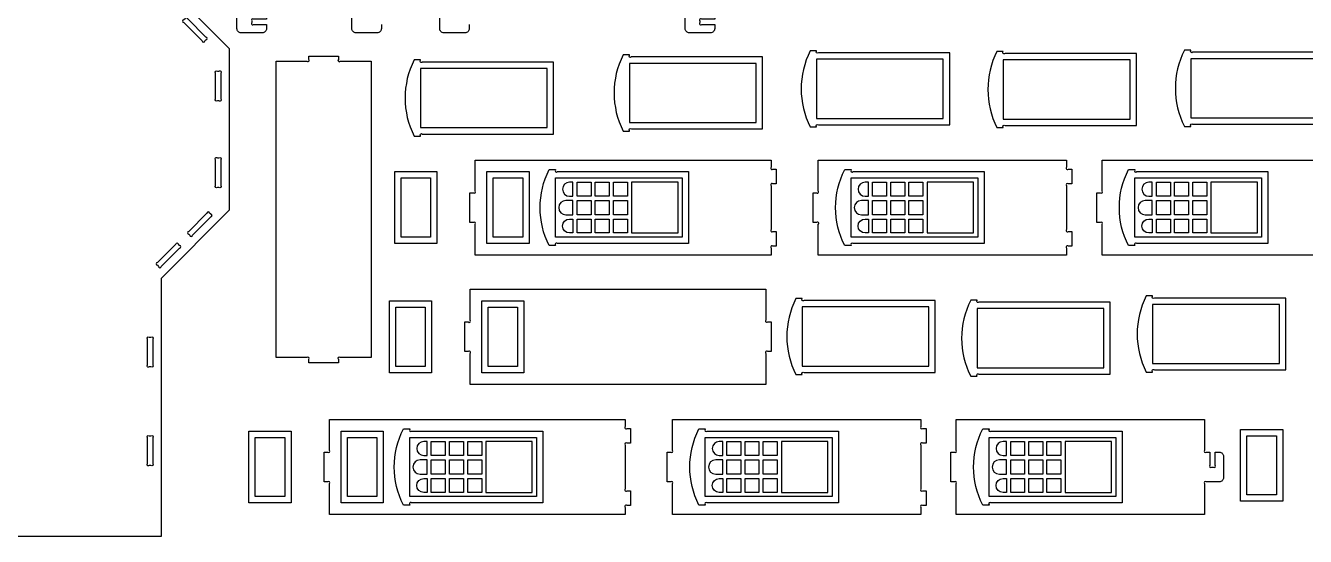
# Model space of a CAD drawing. Extents: x -1973 to 2178, y -1696 to 1934.
# Drawn here: x -930 to 524, y -1696 to -1117 of the extents above; entities that cross this region are included whole.
import ezdxf

# ---------------------------------------------------------------- set-up
doc = ezdxf.new("R2010")
doc.units = 0
doc.header["$MEASUREMENT"] = 0
doc.layers.get('0').update_dxf_attribs({"linetype": 'CONTINUOUS'})

msp = doc.modelspace()

# ---------------------------------------------------------------- linework, layer by layer
for points in [[(-646.2, -1103.3), (-654.3, -1103.3, 1), (-656.4, -1105.4), (-656.4, -1109.3), (-671.1, -1109.3, 1), (-673.2, -1111.4), (-673.2, -1113.2, 1), (-671.1, -1115.3), (-656.4, -1115.3), (-656.4, -1120.1, -0.414214), (-661.2, -1124.9), (-685.2, -1124.9, -0.414214), (-690, -1120.1), (-690, -1105.4, 1), (-692.1, -1103.3), (-700.2, -1103.3), (-700.2, -496.1), (-683.3, -505.8, 1), (-680.4, -505.1), (-678.5, -501.7), (-661.9, -511.3), (-663.8, -514.7, 1), (-663, -517.6), (-646.2, -527.3)], [(-158.8, -501.7), (-156.8, -505.1, 1), (-153.9, -505.8), (-137.1, -496.1), (-137.1, -1103.3), (-145.2, -1103.3, 1), (-147.3, -1105.4), (-147.3, -1109.3), (-162, -1109.3, 1), (-164.1, -1111.4), (-164.1, -1113.2, 1), (-162, -1115.3), (-147.3, -1115.3), (-147.3, -1120.1, -0.414214), (-152.1, -1124.9), (-176.1, -1124.9, -0.414214), (-180.9, -1120.1), (-180.9, -1105.4, 1), (-183, -1103.3), (-191.1, -1103.3), (-191.1, -527.3), (-174.2, -517.6, 1), (-173.5, -514.7), (-175.4, -511.3)], [(-750.2, -1113.2), (-729.4, -1134, 1), (-726.4, -1134), (-725.2, -1132.7, 1), (-725.2, -1129.7), (-745.9, -1109, 1), (-748.9, -1109), (-750.2, -1110.2, 1)], [(-31.6, -1231.7), (-31.6, -1231.4, -1), (-29.5, -1229.3), (119.6, -1229.3), (119.6, -1147.7), (-29.5, -1147.7, -1), (-31.6, -1145.6), (-31.6, -1145.3), (-38.8, -1145.3, 0.238913), (-38.8, -1231.7)], [(180.5, -1232.4), (180.5, -1232.1, -1), (182.6, -1230), (331.7, -1230), (331.7, -1148.4), (182.6, -1148.4, -1), (180.5, -1146.2), (180.5, -1146), (173.3, -1146, 0.238913), (173.3, -1232.4)], [(393.5, -1231), (393.5, -1230.7, -1), (395.6, -1228.6), (544.7, -1228.6), (544.7, -1147), (395.6, -1147, -1), (393.5, -1144.9), (393.5, -1144.6), (386.3, -1144.6, 0.238913), (386.3, -1231)], [(-537.6, -1493.2), (-572.7, -1493.2, 1), (-574.8, -1495.4), (-574.8, -1499.2), (-608.4, -1499.2), (-608.4, -1496.2), (-608.4, -1495.4, 1), (-610.5, -1493.2), (-645.6, -1493.2), (-645.6, -1157.2), (-610.5, -1157.2, 1), (-608.4, -1155.1), (-608.4, -1151.2), (-574.8, -1151.2), (-574.8, -1155.1, 1), (-572.7, -1157.2), (-537.6, -1157.2)], [(-481.5, -1242.1), (-481.5, -1241.8, -1), (-479.4, -1239.7), (-330.3, -1239.7), (-330.3, -1158.1), (-479.4, -1158.1, -1), (-481.5, -1155.9), (-481.5, -1155.7), (-488.7, -1155.7, 0.238913), (-488.7, -1242.1)], [(-244.1, -1236.3), (-244.1, -1236, -1), (-241.9, -1233.9), (-92.9, -1233.9), (-92.9, -1152.3), (-241.9, -1152.3, -1), (-244.1, -1150.2), (-244.1, -1149.9), (-251.3, -1149.9, 0.238913), (-251.3, -1236.3)], [(-708.3, -1170.5), (-708.3, -1199.9, -1), (-710.4, -1202), (-712.1, -1202, -1), (-714.3, -1199.9), (-714.3, -1170.5, -1), (-712.1, -1168.4), (-710.4, -1168.4, -1)], [(-708.3, -1268.9), (-708.3, -1298.3, -1), (-710.4, -1300.4), (-712.1, -1300.4, -1), (-714.3, -1298.3), (-714.3, -1268.9, -1), (-712.1, -1266.8), (-710.4, -1266.8, -1)], [(-419.3, -1377.2), (-419.3, -1342.2, 1), (-421.4, -1340), (-425.3, -1340), (-425.3, -1306.4), (-422.3, -1306.4), (-421.4, -1306.4, 1), (-419.3, -1304.3), (-419.3, -1269.3), (-83.3, -1269.3), (-83.3, -1277.3, 1), (-81.2, -1279.5), (-77.3, -1279.5), (-77.3, -1296.3), (-81.2, -1296.3, 1), (-83.3, -1298.4), (-83.3, -1348.1, 1), (-81.2, -1350.2), (-77.3, -1350.2), (-77.3, -1367), (-81.2, -1367, 1), (-83.3, -1369.2), (-83.3, -1377.2)], [(-29.6, -1377.2), (-29.6, -1342.2, 1), (-31.7, -1340), (-35.6, -1340), (-35.6, -1306.4), (-32.6, -1306.4), (-31.7, -1306.4, 1), (-29.6, -1304.3), (-29.6, -1269.3), (252.4, -1269.3), (252.4, -1277.3, 1), (254.6, -1279.5), (258.4, -1279.5), (258.4, -1296.3), (254.6, -1296.3, 1), (252.4, -1298.4), (252.4, -1348.1, 1), (254.6, -1350.2), (258.4, -1350.2), (258.4, -1367), (254.6, -1367, 1), (252.4, -1369.2), (252.4, -1377.2)], [(286.7, -1306.4), (290.6, -1306.4, 1), (292.7, -1304.3), (292.7, -1269.3), (574.7, -1269.3), (574.7, -1304.3, 1), (576.9, -1306.4), (580.7, -1306.4), (580.7, -1321.1, 1), (582.9, -1323.2), (584.6, -1323.2, 1), (586.7, -1321.1), (586.7, -1306.4), (591.5, -1306.4, -0.414214), (596.3, -1311.2), (596.3, -1335.2, -0.414214), (591.5, -1340), (576.9, -1340, 1), (574.7, -1342.2), (574.7, -1377.2), (292.7, -1377.2), (292.7, -1342.2, 1), (290.6, -1340), (286.7, -1340)], [(-328.1, -1280), (-328.1, -1280.3, 1), (-326, -1282.4), (-176.9, -1282.4), (-176.9, -1364), (-326, -1364, 1), (-328.1, -1366.2), (-328.1, -1366.4), (-335.3, -1366.4, -0.238913), (-335.3, -1280)], [(7.6, -1280), (7.6, -1280.3, 1), (9.8, -1282.4), (158.8, -1282.4), (158.8, -1364), (9.8, -1364, 1), (7.6, -1366.2), (7.6, -1366.4), (0.4, -1366.4, -0.238913), (0.4, -1280)], [(329.9, -1280), (329.9, -1280.3, 1), (332.1, -1282.4), (481.1, -1282.4), (481.1, -1364), (332.1, -1364, 1), (329.9, -1366.2), (329.9, -1366.4), (322.7, -1366.4, -0.238913), (322.7, -1280)], [(-312.2, -1310.3), (-308.4, -1310.3), (-308.4, -1294.4), (-312.2, -1294.4, 1)], [(23.5, -1310.3), (27.3, -1310.3), (27.3, -1294.4), (23.5, -1294.4, 1)], [(345.8, -1310.3), (349.7, -1310.3), (349.7, -1294.4), (345.8, -1294.4, 1)], [(-308.4, -1315.1), (-316.3, -1315.1, 1), (-316.3, -1331.4), (-308.4, -1331.4)], [(27.3, -1315.1), (19.4, -1315.1, 1), (19.4, -1331.4), (27.3, -1331.4)], [(349.7, -1315.1), (341.7, -1315.1, 1), (341.7, -1331.4), (349.7, -1331.4)], [(-724, -1329.4), (-744.8, -1350.2, 1), (-744.8, -1353.2), (-743.5, -1354.4, 1), (-740.5, -1354.4), (-719.8, -1333.7, 1), (-719.8, -1330.7), (-721, -1329.4, 1)], [(-312.2, -1336.2), (-308.4, -1336.2), (-308.4, -1352), (-312.2, -1352, -1)], [(23.5, -1336.2), (27.3, -1336.2), (27.3, -1352), (23.5, -1352, -1)], [(345.8, -1336.2), (349.7, -1336.2), (349.7, -1352), (345.8, -1352, -1)], [(-759.5, -1364.9), (-780.2, -1385.6, 1), (-780.2, -1388.6), (-779, -1389.9, 1), (-776, -1389.9), (-755.2, -1369.1, 1), (-755.2, -1366.1), (-756.5, -1364.9, 1)], [(-425.2, -1523.8), (-425.2, -1488.7, 1), (-427.3, -1486.6), (-431.2, -1486.6), (-431.2, -1453), (-428.2, -1453), (-427.3, -1453, 1), (-425.2, -1450.9), (-425.2, -1415.8), (-89.2, -1415.8), (-89.2, -1450.9, 1), (-87.1, -1453), (-83.2, -1453), (-83.2, -1486.6), (-87.1, -1486.6, 1), (-89.2, -1488.7), (-89.2, -1523.8)], [(350.1, -1509.9), (350.1, -1509.6, -1), (352.2, -1507.5), (501.3, -1507.5), (501.3, -1425.9), (352.2, -1425.9, -1), (350.1, -1423.7), (350.1, -1423.5), (342.9, -1423.5, 0.238913), (342.9, -1509.9)], [(-47.9, -1512.8), (-47.9, -1512.5, -1), (-45.8, -1510.4), (103.3, -1510.4), (103.3, -1428.8), (-45.8, -1428.8, -1), (-47.9, -1426.7), (-47.9, -1426.4), (-55.1, -1426.4, 0.238913), (-55.1, -1512.8)], [(150.7, -1514.7), (150.7, -1514.4, -1), (152.8, -1512.3), (301.9, -1512.3), (301.9, -1430.7), (152.8, -1430.7, -1), (150.7, -1428.5), (150.7, -1428.3), (143.5, -1428.3, 0.238913), (143.5, -1514.7)], [(-785.7, -1472.5), (-785.7, -1501.9, -1), (-787.8, -1504), (-789.6, -1504, -1), (-791.7, -1501.9), (-791.7, -1472.5, -1), (-789.6, -1470.4), (-787.8, -1470.4, -1)], [(-584.9, -1671.6), (-584.9, -1636.5, 1), (-587, -1634.4), (-590.9, -1634.4), (-590.9, -1600.8), (-587.9, -1600.8), (-587, -1600.8, 1), (-584.9, -1598.7), (-584.9, -1563.6), (-248.9, -1563.6), (-248.9, -1571.7, 1), (-246.8, -1573.8), (-242.9, -1573.8), (-242.9, -1590.6), (-246.8, -1590.6, 1), (-248.9, -1592.7), (-248.9, -1642.5, 1), (-246.8, -1644.6), (-242.9, -1644.6), (-242.9, -1661.4), (-246.8, -1661.4, 1), (-248.9, -1663.5), (-248.9, -1671.6)], [(-195.2, -1671.6), (-195.2, -1636.5, 1), (-197.3, -1634.4), (-201.2, -1634.4), (-201.2, -1600.8), (-198.2, -1600.8), (-197.3, -1600.8, 1), (-195.2, -1598.7), (-195.2, -1563.6), (86.8, -1563.6), (86.8, -1571.7, 1), (89, -1573.8), (92.8, -1573.8), (92.8, -1590.6), (89, -1590.6, 1), (86.8, -1592.7), (86.8, -1642.5, 1), (89, -1644.6), (92.8, -1644.6), (92.8, -1661.4), (89, -1661.4, 1), (86.8, -1663.5), (86.8, -1671.6)], [(121.1, -1600.8), (125, -1600.8, 1), (127.1, -1598.7), (127.1, -1563.6), (409.1, -1563.6), (409.1, -1598.7, 1), (411.3, -1600.8), (415.1, -1600.8), (415.1, -1615.5, 1), (417.3, -1617.6), (419, -1617.6, 1), (421.1, -1615.5), (421.1, -1600.8), (425.9, -1600.8, -0.414214), (430.7, -1605.6), (430.7, -1629.6, -0.414214), (425.9, -1634.4), (411.3, -1634.4, 1), (409.1, -1636.5), (409.1, -1671.6), (127.1, -1671.6), (127.1, -1636.5, 1), (125, -1634.4), (121.1, -1634.4)], [(-785.7, -1584.5), (-785.7, -1613.9, -1), (-787.8, -1616), (-789.6, -1616, -1), (-791.7, -1613.9), (-791.7, -1584.5, -1), (-789.6, -1582.4), (-787.8, -1582.4, -1)], [(-493.7, -1574.4), (-493.7, -1574.7, 1), (-491.6, -1576.8), (-342.5, -1576.8), (-342.5, -1658.4), (-491.6, -1658.4, 1), (-493.7, -1660.5), (-493.7, -1660.8), (-500.9, -1660.8, -0.238913), (-500.9, -1574.4)], [(-158, -1574.4), (-158, -1574.7, 1), (-155.8, -1576.8), (-6.8, -1576.8), (-6.8, -1658.4), (-155.8, -1658.4, 1), (-158, -1660.5), (-158, -1660.8), (-165.2, -1660.8, -0.238913), (-165.2, -1574.4)], [(164.3, -1574.4), (164.3, -1574.7, 1), (166.5, -1576.8), (315.5, -1576.8), (315.5, -1658.4), (166.5, -1658.4, 1), (164.3, -1660.5), (164.3, -1660.8), (157.1, -1660.8, -0.238913), (157.1, -1574.4)], [(-477.8, -1604.6), (-474, -1604.6), (-474, -1588.8), (-477.8, -1588.8, 1)], [(-142.1, -1604.6), (-138.2, -1604.6), (-138.2, -1588.8), (-142.1, -1588.8, 1)], [(180.2, -1604.6), (184.1, -1604.6), (184.1, -1588.8), (180.2, -1588.8, 1)], [(-474, -1609.4), (-481.9, -1609.4, 1), (-481.9, -1625.8), (-474, -1625.8)], [(-138.2, -1609.4), (-146.2, -1609.4, 1), (-146.2, -1625.8), (-138.2, -1625.8)], [(184.1, -1609.4), (176.1, -1609.4, 1), (176.1, -1625.8), (184.1, -1625.8)], [(-477.8, -1630.6), (-474, -1630.6), (-474, -1646.4), (-477.8, -1646.4, -1)], [(-142.1, -1630.6), (-138.2, -1630.6), (-138.2, -1646.4), (-142.1, -1646.4, -1)], [(180.2, -1630.6), (184.1, -1630.6), (184.1, -1646.4), (180.2, -1646.4, -1)]]:
    msp.add_lwpolyline(points, format="xyb", close=True)
for points in [[(-1973.2, -1152.7), (-1913.2, -1152.7), (-1913.2, -1075), (-1817.6, -979.4), (-1610.4, -979.4), (-1514.8, -1075), (-1514.8, -1092.7), (-1441.9, -1092.7), (-1317.1, -1092.7), (-1317.1, -1092.9), (-1091.8, -1092.7), (-1011.9, -1012.9), (-828.4, -1012.9), (-698.7, -1142.6), (-698.7, -1326.1), (-776.1, -1403.6), (-776.1, -1696.3), (-1913.2, -1696.3), (-1913.2, -1384.5), (-1973.2, -1384.5)], [(-244.1, -1159.5), (-244.1, -1226.7), (-100.1, -1226.7), (-100.1, -1159.5)], [(-31.6, -1154.9), (-31.6, -1222.1), (112.4, -1222.1), (112.4, -1154.9)], [(180.5, -1155.6), (180.5, -1222.8), (324.5, -1222.8), (324.5, -1155.6)], [(393.5, -1154.2), (393.5, -1221.4), (537.5, -1221.4), (537.5, -1154.2)], [(-481.5, -1165.3), (-481.5, -1232.5), (-337.5, -1232.5), (-337.5, -1165.3)], [(-510.8, -1364), (-510.8, -1282.4), (-462.8, -1282.4), (-462.8, -1364)], [(-470, -1289.6), (-470, -1356.8), (-503.6, -1356.8), (-503.6, -1289.6)], [(-406.1, -1364), (-406.1, -1282.4), (-358.1, -1282.4), (-358.1, -1364)], [(-365.3, -1289.6), (-365.3, -1356.8), (-398.9, -1356.8), (-398.9, -1289.6)], [(-328.1, -1356.8), (-328.1, -1289.6), (-184.1, -1289.6), (-184.1, -1356.8)], [(7.6, -1356.8), (7.6, -1289.6), (151.6, -1289.6), (151.6, -1356.8)], [(329.9, -1356.8), (329.9, -1289.6), (473.9, -1289.6), (473.9, -1356.8)], [(-287.7, -1294.4), (-287.7, -1310.3), (-303.6, -1310.3), (-303.6, -1294.4)], [(-267.1, -1294.4), (-267.1, -1310.3), (-282.9, -1310.3), (-282.9, -1294.4)], [(-246.5, -1294.4), (-246.5, -1310.3), (-262.3, -1310.3), (-262.3, -1294.4)], [(-188.9, -1352), (-188.9, -1294.4), (-241.7, -1294.4), (-241.7, -1352)], [(48, -1294.4), (48, -1310.3), (32.1, -1310.3), (32.1, -1294.4)], [(68.6, -1294.4), (68.6, -1310.3), (52.8, -1310.3), (52.8, -1294.4)], [(89.3, -1294.4), (89.3, -1310.3), (73.4, -1310.3), (73.4, -1294.4)], [(146.8, -1352), (146.8, -1294.4), (94.1, -1294.4), (94.1, -1352)], [(370.3, -1294.4), (370.3, -1310.3), (354.5, -1310.3), (354.5, -1294.4)], [(390.9, -1294.4), (390.9, -1310.3), (375.1, -1310.3), (375.1, -1294.4)], [(411.6, -1294.4), (411.6, -1310.3), (395.7, -1310.3), (395.7, -1294.4)], [(469.1, -1352), (469.1, -1294.4), (416.4, -1294.4), (416.4, -1352)], [(-287.7, -1315.1), (-287.7, -1331.4), (-303.6, -1331.4), (-303.6, -1315.1)], [(-267.1, -1315.1), (-267.1, -1331.4), (-282.9, -1331.4), (-282.9, -1315.1)], [(-246.5, -1315.1), (-246.5, -1331.4), (-262.3, -1331.4), (-262.3, -1315.1)], [(48, -1315.1), (48, -1331.4), (32.1, -1331.4), (32.1, -1315.1)], [(68.6, -1315.1), (68.6, -1331.4), (52.8, -1331.4), (52.8, -1315.1)], [(89.3, -1315.1), (89.3, -1331.4), (73.4, -1331.4), (73.4, -1315.1)], [(370.3, -1315.1), (370.3, -1331.4), (354.5, -1331.4), (354.5, -1315.1)], [(390.9, -1315.1), (390.9, -1331.4), (375.1, -1331.4), (375.1, -1315.1)], [(411.6, -1315.1), (411.6, -1331.4), (395.7, -1331.4), (395.7, -1315.1)], [(-287.7, -1336.2), (-287.7, -1352), (-303.6, -1352), (-303.6, -1336.2)], [(-267.1, -1336.2), (-267.1, -1352), (-282.9, -1352), (-282.9, -1336.2)], [(-246.5, -1336.2), (-246.5, -1352), (-262.3, -1352), (-262.3, -1336.2)], [(48, -1336.2), (48, -1352), (32.1, -1352), (32.1, -1336.2)], [(68.6, -1336.2), (68.6, -1352), (52.8, -1352), (52.8, -1336.2)], [(89.3, -1336.2), (89.3, -1352), (73.4, -1352), (73.4, -1336.2)], [(370.3, -1336.2), (370.3, -1352), (354.5, -1352), (354.5, -1336.2)], [(390.9, -1336.2), (390.9, -1352), (375.1, -1352), (375.1, -1336.2)], [(411.6, -1336.2), (411.6, -1352), (395.7, -1352), (395.7, -1336.2)], [(-516.8, -1510.6), (-516.8, -1429), (-468.8, -1429), (-468.8, -1510.6)], [(-476, -1436.2), (-476, -1503.4), (-509.6, -1503.4), (-509.6, -1436.2)], [(-412, -1510.6), (-412, -1429), (-364, -1429), (-364, -1510.6)], [(-371.2, -1436.2), (-371.2, -1503.4), (-404.8, -1503.4), (-404.8, -1436.2)], [(-47.9, -1436), (-47.9, -1503.2), (96.1, -1503.2), (96.1, -1436)], [(150.7, -1437.9), (150.7, -1505.1), (294.7, -1505.1), (294.7, -1437.9)], [(350.1, -1433.1), (350.1, -1500.3), (494.1, -1500.3), (494.1, -1433.1)], [(-676.4, -1658.4), (-676.4, -1576.8), (-628.4, -1576.8), (-628.4, -1658.4)], [(-635.6, -1584), (-635.6, -1651.2), (-669.2, -1651.2), (-669.2, -1584)], [(-571.7, -1658.4), (-571.7, -1576.8), (-523.7, -1576.8), (-523.7, -1658.4)], [(-530.9, -1584), (-530.9, -1651.2), (-564.5, -1651.2), (-564.5, -1584)], [(-493.7, -1651.2), (-493.7, -1584), (-349.7, -1584), (-349.7, -1651.2)], [(-158, -1651.2), (-158, -1584), (-14, -1584), (-14, -1651.2)], [(164.3, -1651.2), (164.3, -1584), (308.3, -1584), (308.3, -1651.2)], [(450, -1656.5), (450, -1574.9), (498, -1574.9), (498, -1656.5)], [(490.8, -1582.1), (490.8, -1649.3), (457.2, -1649.3), (457.2, -1582.1)], [(-453.3, -1588.8), (-453.3, -1604.6), (-469.2, -1604.6), (-469.2, -1588.8)], [(-432.7, -1588.8), (-432.7, -1604.6), (-448.5, -1604.6), (-448.5, -1588.8)], [(-412, -1588.8), (-412, -1604.6), (-427.9, -1604.6), (-427.9, -1588.8)], [(-354.5, -1646.4), (-354.5, -1588.8), (-407.2, -1588.8), (-407.2, -1646.4)], [(-117.6, -1588.8), (-117.6, -1604.6), (-133.4, -1604.6), (-133.4, -1588.8)], [(-97, -1588.8), (-97, -1604.6), (-112.8, -1604.6), (-112.8, -1588.8)], [(-76.3, -1588.8), (-76.3, -1604.6), (-92.2, -1604.6), (-92.2, -1588.8)], [(-18.8, -1646.4), (-18.8, -1588.8), (-71.5, -1588.8), (-71.5, -1646.4)], [(204.7, -1588.8), (204.7, -1604.6), (188.9, -1604.6), (188.9, -1588.8)], [(225.3, -1588.8), (225.3, -1604.6), (209.5, -1604.6), (209.5, -1588.8)], [(246, -1588.8), (246, -1604.6), (230.1, -1604.6), (230.1, -1588.8)], [(303.5, -1646.4), (303.5, -1588.8), (250.8, -1588.8), (250.8, -1646.4)], [(-453.3, -1609.4), (-453.3, -1625.8), (-469.2, -1625.8), (-469.2, -1609.4)], [(-432.7, -1609.4), (-432.7, -1625.8), (-448.5, -1625.8), (-448.5, -1609.4)], [(-412, -1609.4), (-412, -1625.8), (-427.9, -1625.8), (-427.9, -1609.4)], [(-117.6, -1609.4), (-117.6, -1625.8), (-133.4, -1625.8), (-133.4, -1609.4)], [(-97, -1609.4), (-97, -1625.8), (-112.8, -1625.8), (-112.8, -1609.4)], [(-76.3, -1609.4), (-76.3, -1625.8), (-92.2, -1625.8), (-92.2, -1609.4)], [(204.7, -1609.4), (204.7, -1625.8), (188.9, -1625.8), (188.9, -1609.4)], [(225.3, -1609.4), (225.3, -1625.8), (209.5, -1625.8), (209.5, -1609.4)], [(246, -1609.4), (246, -1625.8), (230.1, -1625.8), (230.1, -1609.4)], [(-453.3, -1630.6), (-453.3, -1646.4), (-469.2, -1646.4), (-469.2, -1630.6)], [(-432.7, -1630.6), (-432.7, -1646.4), (-448.5, -1646.4), (-448.5, -1630.6)], [(-412, -1630.6), (-412, -1646.4), (-427.9, -1646.4), (-427.9, -1630.6)], [(-117.6, -1630.6), (-117.6, -1646.4), (-133.4, -1646.4), (-133.4, -1630.6)], [(-97, -1630.6), (-97, -1646.4), (-112.8, -1646.4), (-112.8, -1630.6)], [(-76.3, -1630.6), (-76.3, -1646.4), (-92.2, -1646.4), (-92.2, -1630.6)], [(204.7, -1630.6), (204.7, -1646.4), (188.9, -1646.4), (188.9, -1630.6)], [(225.3, -1630.6), (225.3, -1646.4), (209.5, -1646.4), (209.5, -1630.6)], [(246, -1630.6), (246, -1646.4), (230.1, -1646.4), (230.1, -1630.6)]]:
    msp.add_lwpolyline(points, close=True)
for points in [[(-525.9, -1115.3), (-525.9, -1120.1, -0.414214), (-530.7, -1124.9), (-554.7, -1124.9, -0.414214), (-559.5, -1120.1), (-559.5, -1105.4, 1)], [(-426.1, -1115.3), (-426.1, -1120.1, -0.414214), (-430.9, -1124.9), (-454.9, -1124.9, -0.414214), (-459.7, -1120.1), (-459.7, -1105.4, 1)]]:
    msp.add_lwpolyline(points, format="xyb")

doc.saveas('drawing.dxf')
